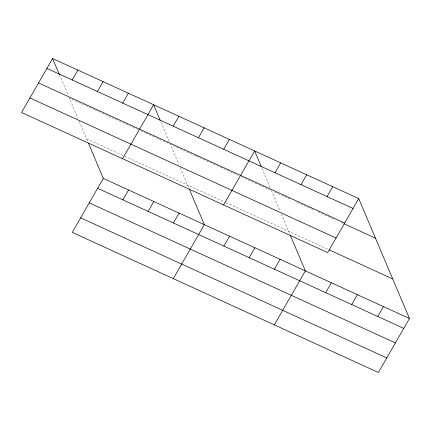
<?xml version="1.0" encoding="UTF-8"?>
<svg xmlns="http://www.w3.org/2000/svg" width="431" height="431" viewBox="0 0 431 431"><rect width="100%" height="100%" fill="white"/><g stroke="black" fill="none" stroke-linecap="round" stroke-linejoin="round"><path stroke-width="0.32" stroke-dasharray="2.15 1.62" d="M94.588 109.641L69.332 98.085L77.952 118.466M95.186 109.916L137.882 129.451M140.889 130.825L145.102 132.753M145.7 133.028L169.755 144.035M195.615 155.866L170.358 144.31L178.978 164.69M196.213 156.141L238.311 175.401M241.317 176.775L270.178 189.985M274.407 191.919L291.351 199.672M297.406 202.441L313.741 209.919M317.981 211.853L334.316 219.331M340.975 222.374L343.394 223.484M86.577 138.852L124.462 156.189M125.06 156.464L225.483 202.414M226.086 202.689L328.567 249.576M261.967 168.273L270.334 188.061M271.385 190.534L280.005 210.921M281.271 213.916L289.934 234.394M160.941 122.048L169.313 141.837M180.244 167.691L188.907 188.169M59.392 74.59L68.287 95.612M79.223 121.467L87.881 141.944"/><path stroke-width="0.65" d="M52.593 58.514L21.55 112.502L327.689 252.577L358.732 198.589L52.593 58.514L59.392 74.59M72.166 79.95L77.849 70.07M97.422 91.507L103.106 81.626M122.679 103.063L128.363 93.182M88.403 143.178L103.311 178.423L72.268 232.411L378.407 372.486L409.45 318.498L358.732 198.589M122.576 158.727L153.619 104.738L160.16 120.195M122.883 199.86L128.567 189.979M173.192 126.175L178.876 116.295M148.14 211.416L153.824 201.536M198.449 137.731L204.132 127.851M173.397 222.972L179.08 213.092M223.705 149.288L229.389 139.407M173.294 278.636L204.337 224.648L189.171 188.789M223.603 204.951L254.646 150.963L261.181 166.42M223.91 246.085L229.594 236.204M274.983 172.75L280.667 162.87M249.166 257.641L254.85 247.76M301.005 184.657L306.689 174.776M274.423 269.197L280.107 259.317M327.027 196.563L332.71 186.682M274.321 324.861L305.363 270.873L290.198 235.014M325.701 292.66L331.385 282.779M351.723 304.566L357.407 294.685M377.745 316.478L383.428 306.592M46.914 68.394L353.048 208.469M38.542 82.951L344.681 223.026M344.003 223.759L375.471 238.16M29.917 97.945L336.056 238.02M329.171 249.856L392.711 278.927M103.311 178.423L409.45 318.498M97.627 188.304L403.766 328.384M89.26 202.861L395.399 342.936M80.635 217.854L386.774 357.935"/></g></svg>
